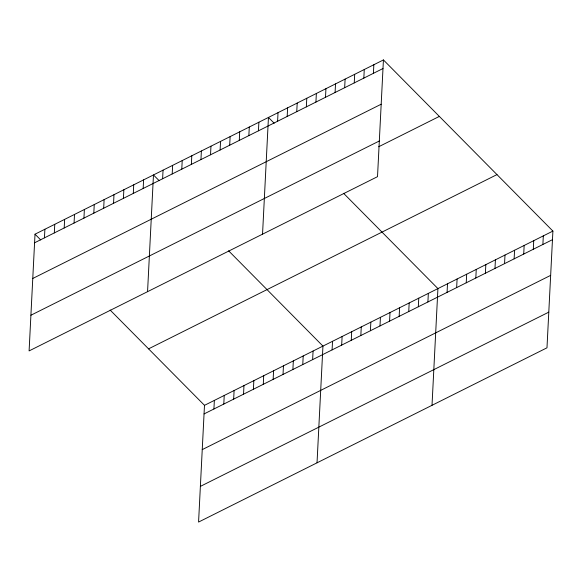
<?xml version="1.0" encoding="UTF-8"?>
<svg xmlns="http://www.w3.org/2000/svg" width="582" height="582" viewBox="0 0 582 582"><rect width="100%" height="100%" fill="white"/><g stroke="black" fill="none" stroke-linecap="round" stroke-linejoin="round"><path stroke-width="0.87" d="M35.015 234.19L29.1 350.917L377.514 176.666L383.429 59.931L35.015 234.19L40.733 239.966M44.45 237.849L44.887 229.25M54.322 232.916L54.759 224.31M64.195 227.977L64.631 219.378M74.067 223.037L74.503 214.438M83.939 218.105L84.375 209.498M93.811 213.165L94.248 204.566M103.683 208.225L104.113 199.626M113.555 203.293L113.985 194.686M123.42 198.353L123.857 189.754M133.293 193.413L133.729 184.814M143.165 188.481L143.601 179.874M147.559 291.669L153.473 174.942L159.192 180.718M162.618 178.747L163.055 170.148M172.199 173.96L172.636 165.353M181.78 169.166L182.217 160.567M191.362 164.371L191.798 155.772M200.95 159.584L201.379 150.978M210.531 154.79L210.96 146.184M110.144 310.06L204.486 405.334L198.571 522.069L546.985 347.81L552.9 231.083L383.429 59.931M220.112 149.996L220.549 141.397M213.921 409.001L214.358 400.401M229.694 145.202L230.13 136.603M223.794 404.068L224.23 395.462M239.275 140.415L239.711 131.808M233.666 399.128L234.102 390.522M248.856 135.621L249.292 127.022M243.538 394.189L243.967 385.59M258.437 130.826L258.874 122.227M253.41 389.256L253.839 380.65M262.54 234.168L268.455 117.433L274.173 123.209M263.275 384.316L263.711 375.717M277.599 121.245L278.036 112.646M273.147 379.377L273.584 370.778M287.181 116.451L287.617 107.852M283.019 374.444L283.456 365.838M296.762 111.664L297.198 103.058M292.892 369.505L293.328 360.905M306.343 106.87L306.779 98.263M315.924 102.076L316.361 93.476M302.764 364.565L303.2 355.966M325.505 97.281L325.942 88.682M312.636 359.632L313.072 351.026M335.087 92.494L335.523 83.888M317.03 462.821L322.945 346.094L228.61 250.813M344.668 87.7L345.104 79.101M332.089 349.898L332.526 341.299M354.249 82.906L354.685 74.307M341.67 345.111L342.107 336.505M363.83 78.119L364.267 69.513M351.252 340.317L351.688 331.711M373.411 73.325L373.848 64.726M360.833 335.523L361.269 326.924M370.414 330.729L370.85 322.13M379.995 325.942L380.432 317.336M389.576 321.148L390.013 312.549M399.157 316.353L399.594 307.754M408.746 311.566L409.175 302.96M418.327 306.772L418.756 298.173M427.908 301.978L428.337 293.379M432.011 405.319L437.926 288.585L343.584 193.311M447.071 292.397L447.507 283.798M456.652 287.603L457.088 279.004M466.233 282.808L466.669 274.209M475.814 278.021L476.251 269.415M485.395 273.227L485.832 264.628M494.976 268.433L495.413 259.834M504.558 263.646L504.994 255.04M514.139 258.852L514.575 250.253M523.72 254.058L524.156 245.458M533.301 249.271L533.738 240.664M542.882 244.476L543.319 235.877M34.578 242.789L382.992 68.531M32.767 278.472L381.188 104.214M30.904 315.233L379.326 140.982M378.671 146.759L439.352 116.407M148.555 348.858L496.977 174.6M204.486 405.334L552.9 231.083M204.049 413.94L552.463 239.682M202.238 449.624L550.659 275.366M200.375 486.385L548.797 312.134"/></g></svg>
